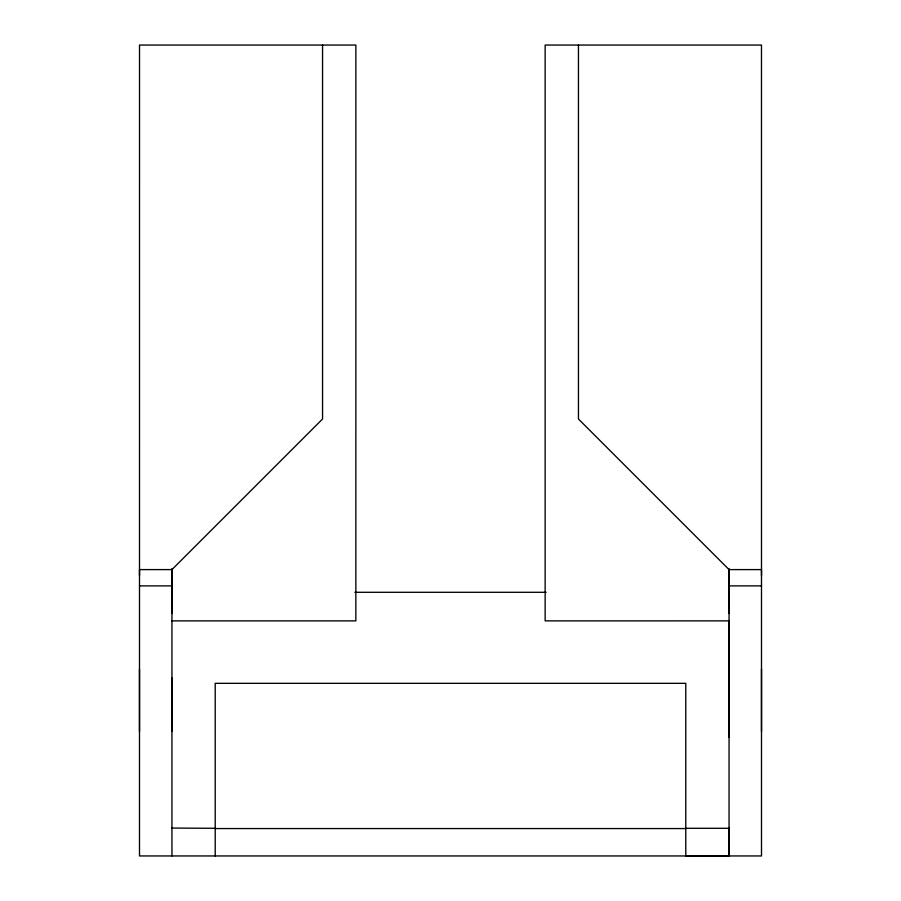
<?xml version="1.0" encoding="UTF-8"?>
<svg xmlns="http://www.w3.org/2000/svg" width="901" height="901" viewBox="0 0 901 901"><rect width="100%" height="100%" fill="white"/><g stroke="black" fill="none" stroke-linecap="round" stroke-linejoin="round"><path stroke-width="1.35" d="M171.945 855.95L171.945 568.565M729.055 737.277L729.055 620.451M729.055 613.48L729.055 569.601L578.453 419.01L578.453 45.05M729.055 568.565L729.055 855.95L729.055 828.064M761.503 731.499L761.503 669.161M761.503 575.739L761.503 569.601L729.055 569.601M171.945 828.064L215.215 828.301M139.497 575.75L139.497 569.601L171.945 569.601L322.547 419.01L322.547 45.061M729.055 855.804L685.785 855.95L685.785 683.33L215.215 683.33L215.215 855.95M139.497 585.887L171.945 585.887M729.055 585.887L761.503 585.875M354.836 592.295L546.164 592.295M171.945 620.879L355.85 620.879L355.861 45.05L139.52 45.05L139.497 855.95L761.503 855.95L761.48 45.05L545.139 45.05L545.15 620.879L729.055 620.868M685.785 828.301L729.055 828.301M215.215 828.56L685.785 828.56M171.945 569.601L171.945 613.48M171.945 677.98L171.945 731.499M139.497 669.173L139.497 731.499"/></g></svg>
